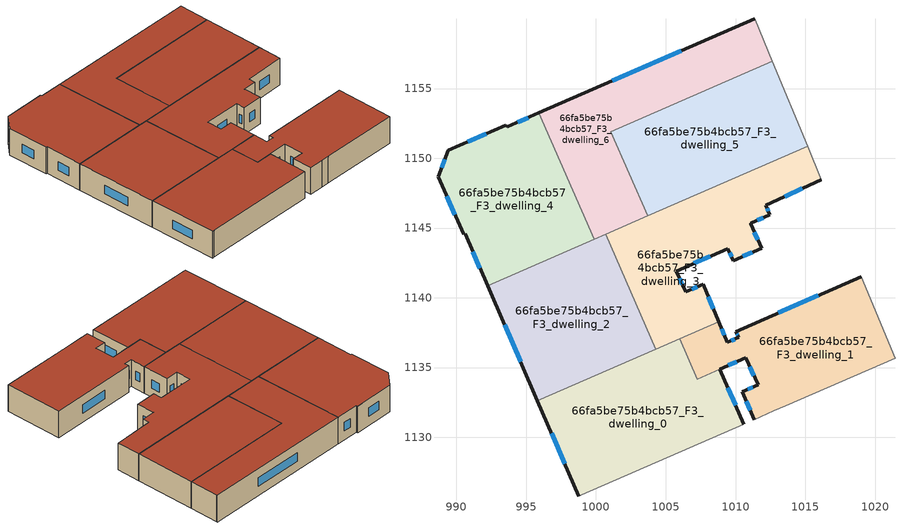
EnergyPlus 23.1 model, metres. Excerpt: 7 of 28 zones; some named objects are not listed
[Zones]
66fa5be75b4bcb57_F3_dwelling_0
 floor to 66fa5be75b4bcb57_F2_dwelling_0 (EU_floor_Construction): 1008.86,1134.88 1010.59,1130.95 998.98,1125.88 998.77,1125.8 995.81,1132.63 1006,1137.07 1007.26,1134.17 z9
 wall outside (EU_wall_Construction): 1010.59,1130.95 1008.86,1134.88 / 995.81,1132.63 998.77,1125.8 z9:12
 wall adiabatic (EU_wall_Construction): 998.77,1125.8 998.98,1125.88 1010.59,1130.95 z9:12
 wall to 66fa5be75b4bcb57_F3_dwelling_2 (EU_wall_Construction): 1004.28,1136.32 995.81,1132.63 z9:12
 wall to 66fa5be75b4bcb57_F3_dwelling_1 (EU_wall_Construction): 1008.86,1134.88 1007.26,1134.17 1006,1137.07 z9:12
 wall to 66fa5be75b4bcb57_F3_dwelling_3 (EU_wall_Construction): 1006,1137.07 1004.28,1136.32 z9:12
 window (EU_Window_Construction): 1010,1132.29 1009.44,1133.54 / 996.82,1130.3 997.76,1128.12 z10.02:10.98
 roof outside (EU_roof_Construction): 1010.59,1130.95 1008.86,1134.88 1007.26,1134.17 1006,1137.07 995.81,1132.63 998.77,1125.8 998.98,1125.88 z12
66fa5be75b4bcb57_F3_dwelling_1
 floor to 66fa5be75b4bcb57_F2_dwelling_1 (EU_floor_Construction): 1018.99,1141.51 1021.43,1135.68 1013.6,1132.26 1012.75,1131.9 1011.34,1131.28 1010.48,1133.27 1011.61,1133.75 1010.72,1135.72 1007.26,1134.17 1006,1137.07 1008.79,1138.29 1009.4,1136.82 1010.22,1137.16 1010.01,1137.57 z9
 wall outside (EU_wall_Construction): 1018.99,1141.51 1010.01,1137.57 1010.22,1137.16 1009.4,1136.82 1008.79,1138.29 / 1008.86,1134.88 1010.72,1135.72 1011.61,1133.75 1010.48,1133.27 1011.34,1131.28 z9:12
 wall adiabatic (EU_wall_Construction): 1011.34,1131.28 1012.75,1131.9 1013.6,1132.26 1021.43,1135.68 1018.99,1141.51 z9:12
 wall to 66fa5be75b4bcb57_F3_dwelling_3 (EU_wall_Construction): 1008.79,1138.29 1006,1137.07 z9:12
 window (EU_Window_Construction): 1009.19,1137.32 1009,1137.79 / 1009.94,1137.05 1009.68,1136.94 / 1010.08,1137.43 1010.15,1137.3 / 1015.94,1140.17 1013.07,1138.91 / 1010.77,1132.59 1011.05,1131.95 / 1011.23,1133.59 1010.86,1133.43 / 1011.02,1135.05 1011.31,1134.42 / 1009.49,1135.17 1010.09,1135.44 z10.02:10.98
 roof outside (EU_roof_Construction): 1021.43,1135.68 1018.99,1141.51 1010.01,1137.57 1010.22,1137.16 1009.4,1136.82 1008.79,1138.29 1006,1137.07 1007.26,1134.17 1010.72,1135.72 1011.61,1133.75 1010.48,1133.27 1011.34,1131.28 1012.75,1131.9 1013.6,1132.26 z12
66fa5be75b4bcb57_F3_dwelling_2
 floor to 66fa5be75b4bcb57_F2_dwelling_2 (EU_floor_Construction): 1000.69,1144.55 1004.28,1136.32 995.81,1132.63 992.23,1140.86 z9
 wall outside (EU_wall_Construction): 992.23,1140.86 995.81,1132.63 z9:12
 wall to 66fa5be75b4bcb57_F3_dwelling_3 (EU_wall_Construction): 1004.28,1136.32 1000.69,1144.55 z9:12
 wall to 66fa5be75b4bcb57_F3_dwelling_4 (EU_wall_Construction): 999.87,1144.19 992.23,1140.86 z9:12
 wall to 66fa5be75b4bcb57_F3_dwelling_6 (EU_wall_Construction): 1000.69,1144.55 999.87,1144.19 z9:12
 window (EU_Window_Construction): 993.45,1138.06 994.59,1135.43 z10.02:10.98
 roof outside (EU_roof_Construction): 1004.28,1136.32 1000.69,1144.55 992.23,1140.86 995.81,1132.63 z12
66fa5be75b4bcb57_F3_dwelling_3
 floor to 66fa5be75b4bcb57_F2_dwelling_3 (EU_floor_Construction): 1015.16,1150.87 1016.15,1148.48 1012.15,1146.63 1012.45,1145.97 1011.08,1145.35 1011.09,1145.31 1011.87,1143.56 1009.84,1142.66 1009.46,1143.53 1005.76,1141.91 1006.42,1140.42 1007.69,1140.99 1008.79,1138.29 1004.28,1136.32 1000.69,1144.55 z9
 wall outside (EU_wall_Construction): 1008.79,1138.29 1007.69,1140.99 1006.42,1140.42 1005.76,1141.91 1009.46,1143.53 1009.84,1142.66 1011.87,1143.56 1011.09,1145.31 1011.08,1145.35 1012.45,1145.97 1012.15,1146.63 1016.15,1148.48 z9:12
 wall adiabatic (EU_wall_Construction): 1016.15,1148.48 1015.16,1150.87 z9:12
 wall to 66fa5be75b4bcb57_F3_dwelling_5 (EU_wall_Construction): 1015.16,1150.87 1003.71,1145.87 z9:12
 wall to 66fa5be75b4bcb57_F3_dwelling_6 (EU_wall_Construction): 1003.71,1145.87 1000.69,1144.55 z9:12
 window (EU_Window_Construction): 1012.35,1146.19 1012.26,1146.4 / 1011.55,1145.56 1011.98,1145.76 / 1011.61,1144.16 1011.36,1144.72 / 1010.53,1142.97 1011.18,1143.26 / 1009.59,1143.23 1009.71,1142.96 / 1007.02,1142.46 1008.2,1142.98 / 1006.2,1140.93 1005.99,1141.4 / 1007.25,1140.79 1006.85,1140.61 / 1008.41,1139.21 1008.06,1140.07 / 1013.51,1147.26 1014.79,1147.85 z10.02:10.98
 roof outside (EU_roof_Construction): 1008.79,1138.29 1007.69,1140.99 1006.42,1140.42 1005.76,1141.91 1009.46,1143.53 1009.84,1142.66 1011.87,1143.56 1011.09,1145.31 1011.08,1145.35 1012.45,1145.97 1012.15,1146.63 1016.15,1148.48 1015.16,1150.87 1000.69,1144.55 1004.28,1136.32 z12
66fa5be75b4bcb57_F3_dwelling_4
 floor to 66fa5be75b4bcb57_F2_dwelling_4 (EU_floor_Construction): 995.91,1153.26 999.87,1144.19 992.23,1140.86 990.62,1144.58 990.52,1144.54 988.68,1148.69 989.43,1150.58 993.53,1152.38 993.63,1152.26 z9
 wall outside (EU_wall_Construction): 995.91,1153.26 993.63,1152.26 993.53,1152.38 989.43,1150.58 988.68,1148.69 990.52,1144.54 990.62,1144.58 992.23,1140.86 z9:12
 wall to 66fa5be75b4bcb57_F3_dwelling_6 (EU_wall_Construction): 999.87,1144.19 995.91,1153.26 z9:12
 window (EU_Window_Construction): 995.14,1152.92 994.4,1152.6 / 991.17,1143.32 991.68,1142.13 / 989.3,1147.28 989.89,1145.95 / 989.17,1149.94 988.93,1149.33 / 992.13,1151.76 990.82,1151.19 z10.02:10.98
 roof outside (EU_roof_Construction): 999.87,1144.19 995.91,1153.26 993.63,1152.26 993.53,1152.38 989.43,1150.58 988.68,1148.69 990.52,1144.54 990.62,1144.58 992.23,1140.86 z12
66fa5be75b4bcb57_F3_dwelling_5
 floor to 66fa5be75b4bcb57_F2_dwelling_5 (EU_floor_Construction): 1012.65,1156.97 1015.16,1150.87 1003.71,1145.87 1001.07,1151.92 z9
 wall to 66fa5be75b4bcb57_F3_dwelling_6 (EU_wall_Construction): 1012.65,1156.97 1001.07,1151.92 1003.71,1145.87 z9:12
 wall adiabatic (EU_wall_Construction): 1015.16,1150.87 1012.65,1156.97 z9:12
 roof outside (EU_roof_Construction): 1015.16,1150.87 1012.65,1156.97 1001.07,1151.92 1003.71,1145.87 z12
66fa5be75b4bcb57_F3_dwelling_6
 floor to 66fa5be75b4bcb57_F2_dwelling_6 (EU_floor_Construction): 1011.43,1159.94 1012.65,1156.97 1001.07,1151.92 1003.71,1145.87 999.87,1144.19 995.91,1153.26 1011.39,1159.98 z9
 wall outside (EU_wall_Construction): 1011.39,1159.98 995.91,1153.26 z9:12
 wall adiabatic (EU_wall_Construction): 1012.65,1156.97 1011.43,1159.94 1011.39,1159.98 z9:12
 window (EU_Window_Construction): 1006.12,1157.69 1001.18,1155.54 z10.02:10.98
 roof outside (EU_roof_Construction): 1003.71,1145.87 1001.07,1151.92 1012.65,1156.97 1011.43,1159.94 1011.39,1159.98 995.91,1153.26 999.87,1144.19 z12
[Building]
EU S2 Campaign: North Axis=0; Terrain=City; Solar Distribution=FullExterior
[Site:Location]
Vienna: Latitude=48; Longitude=16.5; Time Zone=1; Elevation=183
[SizingPeriod:WeatherFileDays]
AnnualSizingPeriod: Begin Month=1; Begin Day of Month=1; End Month=12; End Day of Month=31; Day of Week for Start Day=Monday; Use Weather File Daylight Saving Period=No; Use Weather File Rain and Snow Indicators=No
[MATERIAL]
EU_InternalMass_Material: Roughness=MediumRough; Thickness=0.1; Conductivity=1; Density=1800; Specific Heat=900; Thermal Absorptance=0.9; Solar Absorptance=0.7; Visible Absorptance=0.7
[MATERIAL:NOMASS] Roughness=MediumRough; Thermal Absorptance=0.9; Solar Absorptance=0.7; Visible Absorptance=0.7
Name | Thermal Resistance
EU_wall_NoMass | 0.942466
EU_roof_NoMass | 0.551687
EU_floor_NoMass | 0.66527
[WINDOWMATERIAL:SIMPLEGLAZINGSYSTEM]
EU_Window_SimpleGlazing: UFactor=2.03367; Solar Heat Gain Coefficient=0.65; Visible Transmittance=0.65
[CONSTRUCTION]
EU_wall_Construction: EU_wall_NoMass
EU_roof_Construction: EU_roof_NoMass
EU_floor_Construction: EU_floor_NoMass
EU_Window_Construction: EU_Window_SimpleGlazing
EU_InternalMass_Construction: EU_InternalMass_Material
[ZONE] Type=1; Multiplier=1; Ceiling Height=autocalculate; Floor Area=autocalculate; Part of Total Floor Area=Yes
Name | Volume
66fa5be75b4bcb57_F3_dwelling_0 | 271.191
66fa5be75b4bcb57_F3_dwelling_1 | 226.073
66fa5be75b4bcb57_F3_dwelling_2 | 248.64
66fa5be75b4bcb57_F3_dwelling_3 | 248.633
66fa5be75b4bcb57_F3_dwelling_4 | 248.662
66fa5be75b4bcb57_F3_dwelling_5 | 248.645
66fa5be75b4bcb57_F3_dwelling_6 | 248.659
[INTERNALMASS] Construction=EU_InternalMass_Construction
Name | Zone or ZoneList | Surface Area
66fa5be75b4bcb57_F3_dwelling_0_EU_InternalMass | 66fa5be75b4bcb57_F3_dwelling_0 | 90.4015
66fa5be75b4bcb57_F3_dwelling_1_EU_InternalMass | 66fa5be75b4bcb57_F3_dwelling_1 | 75.3672
66fa5be75b4bcb57_F3_dwelling_2_EU_InternalMass | 66fa5be75b4bcb57_F3_dwelling_2 | 82.8776
66fa5be75b4bcb57_F3_dwelling_3_EU_InternalMass | 66fa5be75b4bcb57_F3_dwelling_3 | 82.8776
66fa5be75b4bcb57_F3_dwelling_4_EU_InternalMass | 66fa5be75b4bcb57_F3_dwelling_4 | 82.8864
66fa5be75b4bcb57_F3_dwelling_5_EU_InternalMass | 66fa5be75b4bcb57_F3_dwelling_5 | 82.881
66fa5be75b4bcb57_F3_dwelling_6_EU_InternalMass | 66fa5be75b4bcb57_F3_dwelling_6 | 82.8868
[OTHEREQUIPMENT] Fuel Type=Electricity; Design Level Calculation Method=Watts/Area; Power per Zone Floor Area=1; Fraction Latent=0; Fraction Radiant=0; Fraction Lost=0; Carbon Dioxide Generation Rate=0; EndUse Subcategory=EU_Step8_InternalGains
Name | Zone or ZoneList or Space or SpaceList | Schedule
EU_Step8_InternalGain_66fa5be75b4bcb57_F3_dwelling_0_f000 | 66fa5be75b4bcb57_F3_dwelling_0 | EU_Step8_GainSchedule_66fa5be75b4bcb57_F3_dwelling_0_f000
EU_Step8_InternalGain_66fa5be75b4bcb57_F3_dwelling_1_f000 | 66fa5be75b4bcb57_F3_dwelling_1 | EU_Step8_GainSchedule_66fa5be75b4bcb57_F3_dwelling_1_f000
EU_Step8_InternalGain_66fa5be75b4bcb57_F3_dwelling_2_f000 | 66fa5be75b4bcb57_F3_dwelling_2 | EU_Step8_GainSchedule_66fa5be75b4bcb57_F3_dwelling_2_f000
EU_Step8_InternalGain_66fa5be75b4bcb57_F3_dwelling_3_f000 | 66fa5be75b4bcb57_F3_dwelling_3 | EU_Step8_GainSchedule_66fa5be75b4bcb57_F3_dwelling_3_f000
EU_Step8_InternalGain_66fa5be75b4bcb57_F3_dwelling_4_f000 | 66fa5be75b4bcb57_F3_dwelling_4 | EU_Step8_GainSchedule_66fa5be75b4bcb57_F3_dwelling_4_f000
EU_Step8_InternalGain_66fa5be75b4bcb57_F3_dwelling_5_f000 | 66fa5be75b4bcb57_F3_dwelling_5 | EU_Step8_GainSchedule_66fa5be75b4bcb57_F3_dwelling_5_f000
EU_Step8_InternalGain_66fa5be75b4bcb57_F3_dwelling_6_f000 | 66fa5be75b4bcb57_F3_dwelling_6 | EU_Step8_GainSchedule_66fa5be75b4bcb57_F3_dwelling_6_f000
[ZONEVENTILATION:DESIGNFLOWRATE] Schedule=EU_AlwaysOn; Design Flow Rate Calculation Method=AirChanges/Hour; Air Changes per Hour=0.530523; Ventilation Type=Natural; Fan Pressure Rise=0; Fan Total Efficiency=1; Constant Term Coefficient=1; Temperature Term Coefficient=0; Velocity Term Coefficient=0; Velocity Squared Term Coefficient=0; Minimum Indoor Temperature=-100; Maximum Indoor Temperature=100; Delta Temperature=-100; Minimum Outdoor Temperature=-100; Maximum Outdoor Temperature=100; Maximum Wind Speed=40
Name | Zone or ZoneList or Space or SpaceList
EU_ConstantAir_66fa5be75b4bcb57_F3_dwelling_0 | 66fa5be75b4bcb57_F3_dwelling_0
EU_ConstantAir_66fa5be75b4bcb57_F3_dwelling_1 | 66fa5be75b4bcb57_F3_dwelling_1
EU_ConstantAir_66fa5be75b4bcb57_F3_dwelling_2 | 66fa5be75b4bcb57_F3_dwelling_2
EU_ConstantAir_66fa5be75b4bcb57_F3_dwelling_3 | 66fa5be75b4bcb57_F3_dwelling_3
EU_ConstantAir_66fa5be75b4bcb57_F3_dwelling_4 | 66fa5be75b4bcb57_F3_dwelling_4
EU_ConstantAir_66fa5be75b4bcb57_F3_dwelling_5 | 66fa5be75b4bcb57_F3_dwelling_5
EU_ConstantAir_66fa5be75b4bcb57_F3_dwelling_6 | 66fa5be75b4bcb57_F3_dwelling_6
[HVACTEMPLATE:ZONE:IDEALLOADSAIRSYSTEM] System Availability Schedule=EU_AlwaysOn; Maximum Heating Supply Air Temperature=50; Minimum Cooling Supply Air Temperature=13; Maximum Heating Supply Air Humidity Ratio=0.0156; Minimum Cooling Supply Air Humidity Ratio=0.0077; Heating Limit=NoLimit; Cooling Limit=NoLimit; Heating Availability Schedule=EU_AlwaysOn; Cooling Availability Schedule=EU_CoolingOff; Dehumidification Control Type=ConstantSensibleHeatRatio; Cooling Sensible Heat Ratio=0.7; Dehumidification Setpoint=60; Humidification Control Type=None; Humidification Setpoint=30; Outdoor Air Method=None; Outdoor Air Flow Rate per Person=0.00944; Outdoor Air Flow Rate per Zone Floor Area=0; Outdoor Air Flow Rate per Zone=0; Demand Controlled Ventilation Type=None; Outdoor Air Economizer Type=NoEconomizer; Heat Recovery Type=None; Sensible Heat Recovery Effectiveness=0.7; Latent Heat Recovery Effectiveness=0.65
Name | Template Thermostat
66fa5be75b4bcb57_F3_dwelling_0 | EU_HeatOnly_66fa5be75b4bcb57_F3_dwelling_0
66fa5be75b4bcb57_F3_dwelling_1 | EU_HeatOnly_66fa5be75b4bcb57_F3_dwelling_1
66fa5be75b4bcb57_F3_dwelling_2 | EU_HeatOnly_66fa5be75b4bcb57_F3_dwelling_2
66fa5be75b4bcb57_F3_dwelling_3 | EU_HeatOnly_66fa5be75b4bcb57_F3_dwelling_3
66fa5be75b4bcb57_F3_dwelling_4 | EU_HeatOnly_66fa5be75b4bcb57_F3_dwelling_4
66fa5be75b4bcb57_F3_dwelling_5 | EU_HeatOnly_66fa5be75b4bcb57_F3_dwelling_5
66fa5be75b4bcb57_F3_dwelling_6 | EU_HeatOnly_66fa5be75b4bcb57_F3_dwelling_6
[SIZING:ZONE] Zone Cooling Design Supply Air Temperature Input Method=SupplyAirTemperature; Zone Cooling Design Supply Air Temperature=13; Zone Heating Design Supply Air Temperature Input Method=SupplyAirTemperature; Zone Heating Design Supply Air Temperature=50; Zone Cooling Design Supply Air Humidity Ratio=0.008; Zone Heating Design Supply Air Humidity Ratio=0.008; Cooling Design Air Flow Method=DesignDay; Cooling Design Air Flow Rate=0; Cooling Minimum Air Flow per Zone Floor Area=0.000762; Cooling Minimum Air Flow=0; Cooling Minimum Air Flow Fraction=0.2; Heating Design Air Flow Method=DesignDay; Heating Design Air Flow Rate=0; Heating Maximum Air Flow per Zone Floor Area=0.002032; Heating Maximum Air Flow=0.141576; Heating Maximum Air Flow Fraction=0.3; Account for Dedicated Outdoor Air System=No; Dedicated Outdoor Air System Control Strategy=NeutralSupplyAir; Dedicated Outdoor Air Low Setpoint Temperature for Design=autosize; Dedicated Outdoor Air High Setpoint Temperature for Design=autosize; Zone Load Sizing Method=Sensible Load Only No Latent Load; Zone Latent Cooling Design Supply Air Humidity Ratio Input Method=HumidityRatioDifference; Zone Cooling Design Supply Air Humidity Ratio Difference=0.005; Zone Latent Heating Design Supply Air Humidity Ratio Input Method=HumidityRatioDifference; Zone Humidification Design Supply Air Humidity Ratio Difference=0.005
66fa5be75b4bcb57_F3_dwelling_0; 66fa5be75b4bcb57_F3_dwelling_1; 66fa5be75b4bcb57_F3_dwelling_2; 66fa5be75b4bcb57_F3_dwelling_3; 66fa5be75b4bcb57_F3_dwelling_4; 66fa5be75b4bcb57_F3_dwelling_5; 66fa5be75b4bcb57_F3_dwelling_6
[SCHEDULE:CONSTANT]
Name | Hourly Value
EU_AlwaysOn | 1
EU_CoolingOff | 0
[SCHEDULE:FILE] Column Number=1; Rows to Skip at Top=0; Number of Hours of Data=8760; Column Separator=Comma; Interpolate to Timestep=No; Minutes per Item=60; Adjust Schedule for Daylight Savings=Yes
Name | File
EU_Step8_GainSchedule_66fa5be75b4bcb57_F3_dwelling_0_f000 | ../../schedules/66fa5be75b4bcb57/66fa5be75b4bcb57_F3_dwelling_0_f000_gain.csv
EU_Step8_GainSchedule_66fa5be75b4bcb57_F3_dwelling_1_f000 | ../../schedules/66fa5be75b4bcb57/66fa5be75b4bcb57_F3_dwelling_1_f000_gain.csv
EU_Step8_GainSchedule_66fa5be75b4bcb57_F3_dwelling_2_f000 | ../../schedules/66fa5be75b4bcb57/66fa5be75b4bcb57_F3_dwelling_2_f000_gain.csv
EU_Step8_GainSchedule_66fa5be75b4bcb57_F3_dwelling_3_f000 | ../../schedules/66fa5be75b4bcb57/66fa5be75b4bcb57_F3_dwelling_3_f000_gain.csv
EU_Step8_GainSchedule_66fa5be75b4bcb57_F3_dwelling_4_f000 | ../../schedules/66fa5be75b4bcb57/66fa5be75b4bcb57_F3_dwelling_4_f000_gain.csv
EU_Step8_GainSchedule_66fa5be75b4bcb57_F3_dwelling_5_f000 | ../../schedules/66fa5be75b4bcb57/66fa5be75b4bcb57_F3_dwelling_5_f000_gain.csv
EU_Step8_GainSchedule_66fa5be75b4bcb57_F3_dwelling_6_f000 | ../../schedules/66fa5be75b4bcb57/66fa5be75b4bcb57_F3_dwelling_6_f000_gain.csv
